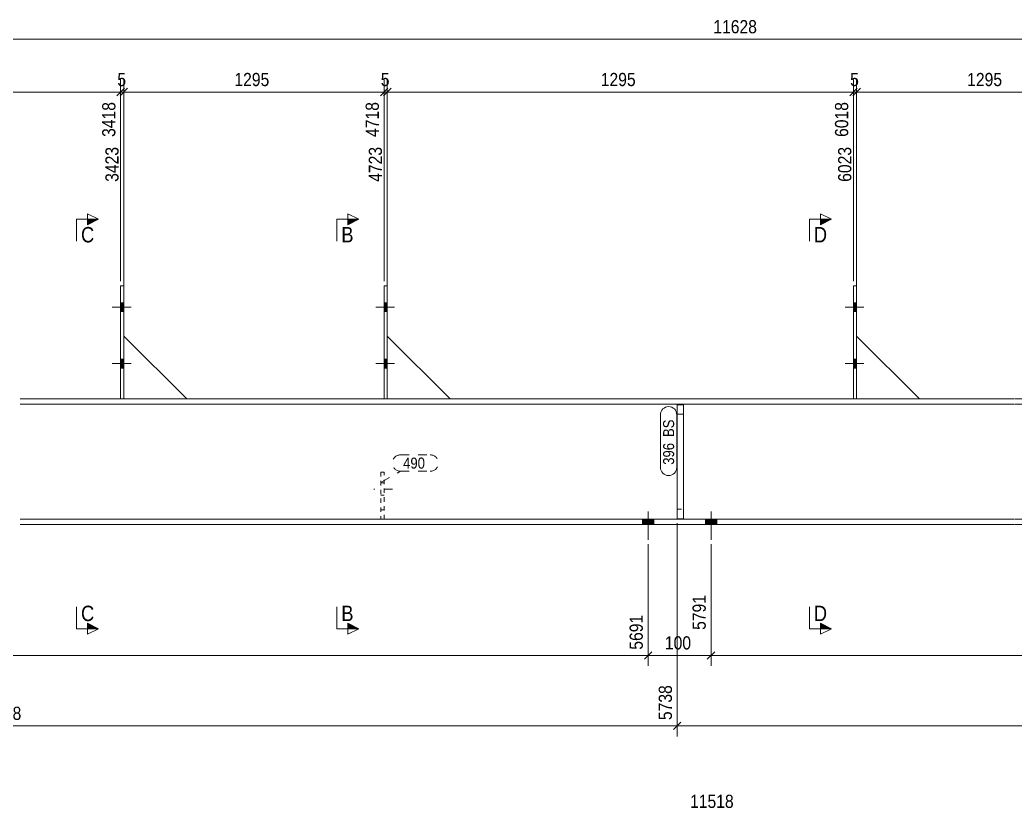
# Model space of a CAD drawing. Header units: millimetres. Extents: x 2 to 825, y 1 to 579.
# Drawn here: x 203.4 to 429.4, y 186.6 to 365.7 of the extents above; entities that cross this region are included whole.
import ezdxf

# ---------------------------------------------------------------- set-up
doc = ezdxf.new("R2010")
doc.units = ezdxf.units.MM
for name, pattern in [('XKITLINE00', [0]), ('XKITLINE01', [4, 1, -1, 1, -1]), ('XKITLINE02', [4, 2, -2])]:
    doc.linetypes.add(name, pattern=pattern)
for name, color, linetype, lineweight in [('Bolt', 3, 'Continuous', 0), ('Dimensions', 7, 'Continuous', 0), ('Part', 2, 'Continuous', 0), ('PartMark', 7, 'Continuous', 0), ('Section', 6, 'Continuous', 0)]:
    doc.layers.add(name, color=color, linetype=linetype, lineweight=lineweight)
doc.styles.add('ARIAL', font='ARIAL.TTF')

# ---------------------------------------------------------------- blocks, each defined once
blk = doc.blocks.new('*A6')
at = {"layer": 'Bolt'}
for points in [[(226.3, 301.43), (227.02, 301.43), (227.02, 299.43), (226.3, 299.43)], [(226.3, 301.43), (227.02, 301.43), (227.02, 299.43), (226.3, 299.43)], [(226.3, 288.58), (227.02, 288.58), (227.02, 286.58), (226.3, 286.58)], [(226.3, 288.58), (227.02, 288.58), (227.02, 286.58), (226.3, 286.58)]]:
    blk.add_hatch(color=3, dxfattribs=at).paths.add_polyline_path(points, flags=17)
at = {"layer": 'Bolt', "color": 3, "linetype": 'XKITLINE00', "lineweight": 0}
for p, q in [((227.02, 301.43), (226.3, 301.43)), ((227.02, 301.43), (226.3, 301.43)), ((228.67, 300.43), (224.39, 300.43)), ((228.67, 300.43), (224.39, 300.43)), ((227.02, 299.43), (226.3, 299.43)), ((227.02, 299.43), (226.3, 299.43)), ((228.67, 287.58), (224.39, 287.58)), ((228.67, 287.58), (224.39, 287.58)), ((227.02, 288.58), (226.3, 288.58)), ((227.02, 288.58), (226.3, 288.58)), ((227.02, 286.58), (226.3, 286.58)), ((227.02, 286.58), (226.3, 286.58))]:
    blk.add_line(p, q, dxfattribs=at)
blk = doc.blocks.new('*A7')
at = {"layer": 'Bolt', "color": 3, "linetype": 'XKITLINE02', "lineweight": 0}
for p, q in [((286.12, 260.48), (285.4, 260.48)), ((288.04, 259.08), (283.76, 259.08)), ((286.12, 257.67), (285.4, 257.67))]:
    blk.add_line(p, q, dxfattribs=at)
blk = doc.blocks.new('*A8')
at = {"layer": 'Bolt'}
for points in [[(286.12, 301.43), (286.83, 301.43), (286.83, 299.43), (286.12, 299.43)], [(286.12, 301.43), (286.83, 301.43), (286.83, 299.43), (286.12, 299.43)], [(286.12, 288.58), (286.83, 288.58), (286.83, 286.58), (286.12, 286.58)], [(286.12, 288.58), (286.83, 288.58), (286.83, 286.58), (286.12, 286.58)]]:
    blk.add_hatch(color=3, dxfattribs=at).paths.add_polyline_path(points, flags=17)
at = {"layer": 'Bolt', "color": 3, "linetype": 'XKITLINE00', "lineweight": 0}
for p, q in [((286.83, 301.43), (286.12, 301.43)), ((286.83, 301.43), (286.12, 301.43)), ((288.49, 300.43), (284.2, 300.43)), ((288.49, 300.43), (284.2, 300.43)), ((286.83, 299.43), (286.12, 299.43)), ((286.83, 299.43), (286.12, 299.43)), ((288.49, 287.58), (284.2, 287.58)), ((288.49, 287.58), (284.2, 287.58)), ((286.83, 288.58), (286.12, 288.58)), ((286.83, 288.58), (286.12, 288.58)), ((286.83, 286.58), (286.12, 286.58)), ((286.83, 286.58), (286.12, 286.58))]:
    blk.add_line(p, q, dxfattribs=at)
blk = doc.blocks.new('*A9')
at = {"layer": 'Bolt'}
for points in [[(392.68, 301.43), (393.39, 301.43), (393.39, 299.43), (392.68, 299.43)], [(392.68, 301.43), (393.39, 301.43), (393.39, 299.43), (392.68, 299.43)], [(392.68, 288.58), (393.39, 288.58), (393.39, 286.58), (392.68, 286.58)], [(392.68, 288.58), (393.39, 288.58), (393.39, 286.58), (392.68, 286.58)]]:
    blk.add_hatch(color=3, dxfattribs=at).paths.add_polyline_path(points, flags=17)
at = {"layer": 'Bolt', "color": 3, "linetype": 'XKITLINE00', "lineweight": 0}
for p, q in [((393.39, 301.43), (392.68, 301.43)), ((393.39, 301.43), (392.68, 301.43)), ((395.05, 300.43), (390.76, 300.43)), ((395.05, 300.43), (390.76, 300.43)), ((393.39, 299.43), (392.68, 299.43)), ((393.39, 299.43), (392.68, 299.43)), ((395.05, 287.58), (390.76, 287.58)), ((395.05, 287.58), (390.76, 287.58)), ((393.39, 288.58), (392.68, 288.58)), ((393.39, 288.58), (392.68, 288.58)), ((393.39, 286.58), (392.68, 286.58)), ((393.39, 286.58), (392.68, 286.58))]:
    blk.add_line(p, q, dxfattribs=at)
blk = doc.blocks.new('*A19')
at = {"layer": 'Part', "color": 2, "linetype": 'XKITLINE00', "lineweight": 0}
for p, q in [((226.3, 279.58), (203.47, 279.58)), ((262.73, 278.36), (203.47, 278.36)), ((262.73, 279.58), (227.02, 279.58)), ((286.12, 279.58), (262.83, 279.58)), ((322.54, 278.36), (262.83, 278.36)), ((322.54, 279.58), (286.83, 279.58)), ((392.68, 279.58), (322.64, 279.58)), ((429.11, 278.36), (322.64, 278.36)), ((429.11, 279.58), (393.39, 279.58)), ((452.49, 279.58), (429.21, 279.58)), ((488.92, 278.36), (429.21, 278.36)), ((262.73, 252.22), (203.47, 252.22)), ((203.47, 251), (262.73, 251)), ((322.54, 252.22), (262.83, 252.22)), ((262.83, 251), (322.54, 251)), ((429.11, 252.22), (322.64, 252.22)), ((322.64, 251), (429.11, 251)), ((488.92, 252.22), (429.21, 252.22)), ((429.21, 251), (488.92, 251))]:
    blk.add_line(p, q, dxfattribs=at)
at = {"layer": 'Part', "color": 7, "linetype": 'XKITLINE01', "lineweight": 0}
for p, q in [((227.02, 279.58), (226.3, 279.58)), ((286.83, 279.58), (286.12, 279.58)), ((393.39, 279.58), (392.68, 279.58))]:
    blk.add_line(p, q, dxfattribs=at)
blk = doc.blocks.new('*A26')
at = {"layer": 'Part', "color": 2, "linetype": 'XKITLINE00', "lineweight": 0}
blk.add_line((241.3, 279.58), (227.02, 293.86), dxfattribs=at)
at = {"layer": 'Part', "color": 7, "linetype": 'XKITLINE01', "lineweight": 0}
for p, q in [((227.02, 293.86), (227.02, 279.58)), ((227.02, 279.58), (241.3, 279.58))]:
    blk.add_line(p, q, dxfattribs=at)
blk = doc.blocks.new('*A27')
at = {"layer": 'Part', "color": 2, "linetype": 'XKITLINE00', "lineweight": 0}
for p, q in [((227.02, 305.29), (226.3, 305.29)), ((226.3, 279.58), (226.3, 305.29)), ((227.02, 305.29), (227.02, 279.58)), ((227.02, 279.58), (226.3, 279.58))]:
    blk.add_line(p, q, dxfattribs=at)
blk = doc.blocks.new('*A28')
at = {"layer": 'Part', "color": 7, "linetype": 'XKITLINE01', "lineweight": 0}
for p, q in [((285.4, 262.93), (285.4, 252.22)), ((286.12, 262.93), (285.4, 262.93)), ((286.12, 252.22), (286.12, 262.93)), ((285.4, 254.36), (286.12, 254.36)), ((285.4, 252.22), (286.12, 252.22))]:
    blk.add_line(p, q, dxfattribs=at)
blk = doc.blocks.new('*A29')
at = {"layer": 'Part', "color": 2, "linetype": 'XKITLINE00', "lineweight": 0}
blk.add_line((301.12, 279.58), (286.83, 293.86), dxfattribs=at)
at = {"layer": 'Part', "color": 7, "linetype": 'XKITLINE01', "lineweight": 0}
for p, q in [((286.83, 293.86), (286.83, 279.58)), ((286.83, 279.58), (301.12, 279.58))]:
    blk.add_line(p, q, dxfattribs=at)
blk = doc.blocks.new('*A30')
at = {"layer": 'Part', "color": 2, "linetype": 'XKITLINE00', "lineweight": 0}
for p, q in [((286.83, 305.29), (286.12, 305.29)), ((286.12, 279.58), (286.12, 305.29)), ((286.83, 305.29), (286.83, 279.58)), ((286.83, 279.58), (286.12, 279.58))]:
    blk.add_line(p, q, dxfattribs=at)
blk = doc.blocks.new('*A31')
at = {"layer": 'Part', "color": 2, "linetype": 'XKITLINE00', "lineweight": 0}
blk.add_line((407.68, 279.58), (393.39, 293.86), dxfattribs=at)
at = {"layer": 'Part', "color": 7, "linetype": 'XKITLINE01', "lineweight": 0}
for p, q in [((393.39, 293.86), (393.39, 279.58)), ((393.39, 279.58), (407.68, 279.58))]:
    blk.add_line(p, q, dxfattribs=at)
blk = doc.blocks.new('*A32')
at = {"layer": 'Part', "color": 2, "linetype": 'XKITLINE00', "lineweight": 0}
for p, q in [((393.39, 305.29), (392.68, 305.29)), ((392.68, 279.58), (392.68, 305.29)), ((393.39, 305.29), (393.39, 279.58)), ((393.39, 279.58), (392.68, 279.58))]:
    blk.add_line(p, q, dxfattribs=at)
blk = doc.blocks.new('*A47')
at = {"layer": 'Part', "color": 7, "linetype": 'XKITLINE01', "lineweight": 0}
for p, q in [((352.66, 252.36), (352.66, 278.22)), ((352.66, 278.22), (354.09, 278.22)), ((354.09, 252.36), (354.09, 278.22)), ((354.09, 276.08), (352.66, 276.08)), ((352.66, 254.5), (354.09, 254.5)), ((354.09, 252.36), (352.66, 252.36))]:
    blk.add_line(p, q, dxfattribs=at)
blk = doc.blocks.new('*A48')
at = {"layer": 'Part', "color": 2, "linetype": 'XKITLINE00', "lineweight": 0}
for p, q in [((352.66, 252.36), (352.66, 278.22)), ((354.09, 278.22), (352.66, 278.22)), ((354.09, 278.22), (354.09, 252.36)), ((354.09, 252.36), (352.66, 252.36))]:
    blk.add_line(p, q, dxfattribs=at)
at = {"layer": 'Part', "color": 7, "linetype": 'XKITLINE01', "lineweight": 0}
for p, q in [((352.66, 276.08), (354.09, 276.08)), ((352.66, 254.5), (354.09, 254.5))]:
    blk.add_line(p, q, dxfattribs=at)
blk = doc.blocks.new('*A52')
at = {"layer": 'Bolt'}
for points in [[(344.77, 251), (344.77, 252.22), (347.34, 252.22), (347.34, 251)], [(344.77, 251), (344.77, 252.22), (347.34, 252.22), (347.34, 251)], [(359.05, 251), (359.05, 252.22), (361.62, 252.22), (361.62, 251)], [(359.05, 251), (359.05, 252.22), (361.62, 252.22), (361.62, 251)]]:
    blk.add_hatch(color=3, dxfattribs=at).paths.add_polyline_path(points, flags=17)
at = {"layer": 'Bolt', "color": 3, "linetype": 'XKITLINE00', "lineweight": 0}
for p, q in [((346.05, 253.97), (346.05, 247.54)), ((346.05, 253.97), (346.05, 247.54)), ((360.34, 253.97), (360.34, 247.54)), ((360.34, 253.97), (360.34, 247.54)), ((344.77, 252.22), (344.77, 251)), ((344.77, 252.22), (344.77, 251)), ((347.34, 252.22), (347.34, 251)), ((347.34, 252.22), (347.34, 251)), ((359.05, 252.22), (359.05, 251)), ((359.05, 252.22), (359.05, 251)), ((361.62, 252.22), (361.62, 251)), ((361.62, 252.22), (361.62, 251))]:
    blk.add_line(p, q, dxfattribs=at)
blk = doc.blocks.new('*A131')
at = {"layer": 'Dimensions', "color": 7, "linetype": 'XKITLINE00', "lineweight": 0}
blk.add_line((45.29, 361.29), (687.53, 361.29), dxfattribs=at)
at = {"layer": 'Dimensions', "color": 3, "style": 'ARIAL', "width": 0.85}
blk.add_text('11628', height=3, dxfattribs=at).set_placement((360.85, 362.64))
blk = doc.blocks.new('*A142')
at = {"layer": 'Dimensions', "color": 7, "linetype": 'XKITLINE00', "lineweight": 0}
for p, q in [((352.66, 251.36), (352.66, 202.89)), ((353.51, 206.14), (351.81, 204.44)), ((352.66, 205.29), (685.82, 205.29))]:
    blk.add_line(p, q, dxfattribs=at)
at = {"layer": 'Dimensions', "color": 3}
blk.add_point((352.66, 205.29), dxfattribs=at)
blk = doc.blocks.new('*A143')
at = {"layer": 'Dimensions', "color": 7, "linetype": 'XKITLINE00', "lineweight": 0}
for p, q in [((360.34, 246.54), (360.34, 218.89)), ((361.19, 222.14), (359.49, 220.44)), ((360.34, 221.29), (685.82, 221.29))]:
    blk.add_line(p, q, dxfattribs=at)
at = {"layer": 'Dimensions', "color": 3}
blk.add_point((360.34, 221.29), dxfattribs=at)
blk = doc.blocks.new('*A145')
at = {"layer": 'Dimensions', "color": 7, "linetype": 'XKITLINE00', "lineweight": 0}
for p, q in [((167.66, 294.86), (167.66, 352.14)), ((226.3, 306.29), (226.3, 352.14)), ((168.51, 350.14), (166.81, 348.44)), ((167.66, 349.29), (226.3, 349.29)), ((227.15, 350.14), (225.45, 348.44))]:
    blk.add_line(p, q, dxfattribs=at)
at = {"layer": 'Dimensions', "color": 3}
for p in [(167.66, 349.29), (226.3, 349.29)]:
    blk.add_point(p, dxfattribs=at)
at = {"layer": 'Dimensions', "color": 3, "style": 'ARIAL', "width": 0.85}
blk.add_text('1295', height=3, dxfattribs=at).set_placement((192.53, 350.64))
blk.add_text('3418', height=3, rotation=90.0002, dxfattribs=at).set_placement((225.1, 339.09))
blk = doc.blocks.new('*A146')
at = {"layer": 'Dimensions', "color": 7, "linetype": 'XKITLINE00', "lineweight": 0}
for p, q in [((226.3, 306.29), (226.3, 352.14)), ((227.02, 294.86), (227.02, 352.14)), ((227.15, 350.14), (225.45, 348.44)), ((227.86, 350.14), (226.17, 348.44)), ((226.3, 349.29), (227.02, 349.29))]:
    blk.add_line(p, q, dxfattribs=at)
at = {"layer": 'Dimensions', "color": 3}
for p in [(226.3, 349.29), (227.02, 349.29)]:
    blk.add_point(p, dxfattribs=at)
at = {"layer": 'Dimensions', "color": 3, "style": 'ARIAL', "width": 0.85}
blk.add_text('5', height=3, dxfattribs=at).set_placement((225.55, 350.64))
blk.add_text('3423', height=3, rotation=90.0002, dxfattribs=at).set_placement((225.82, 328.89))
blk = doc.blocks.new('*A147')
at = {"layer": 'Dimensions', "color": 7, "linetype": 'XKITLINE00', "lineweight": 0}
for p, q in [((227.02, 294.86), (227.02, 352.14)), ((286.12, 306.29), (286.12, 352.14)), ((227.86, 350.14), (226.17, 348.44)), ((227.02, 349.29), (286.12, 349.29)), ((286.96, 350.14), (285.27, 348.44))]:
    blk.add_line(p, q, dxfattribs=at)
at = {"layer": 'Dimensions', "color": 3}
for p in [(227.02, 349.29), (286.12, 349.29)]:
    blk.add_point(p, dxfattribs=at)
at = {"layer": 'Dimensions', "color": 3, "style": 'ARIAL', "width": 0.85}
blk.add_text('1295', height=3, dxfattribs=at).set_placement((252.12, 350.64))
blk.add_text('4718', height=3, rotation=90.0002, dxfattribs=at).set_placement((284.92, 339.09))
blk = doc.blocks.new('*A148')
at = {"layer": 'Dimensions', "color": 7, "linetype": 'XKITLINE00', "lineweight": 0}
for p, q in [((286.12, 306.29), (286.12, 352.14)), ((286.83, 294.86), (286.83, 352.14)), ((286.96, 350.14), (285.27, 348.44)), ((287.68, 350.14), (285.98, 348.44)), ((286.12, 349.29), (286.83, 349.29))]:
    blk.add_line(p, q, dxfattribs=at)
at = {"layer": 'Dimensions', "color": 3}
for p in [(286.12, 349.29), (286.83, 349.29)]:
    blk.add_point(p, dxfattribs=at)
at = {"layer": 'Dimensions', "color": 3, "style": 'ARIAL', "width": 0.85}
blk.add_text('5', height=3, dxfattribs=at).set_placement((285.36, 350.64))
blk.add_text('4723', height=3, rotation=90.0002, dxfattribs=at).set_placement((285.63, 328.89))
blk = doc.blocks.new('*A149')
at = {"layer": 'Dimensions', "color": 7, "linetype": 'XKITLINE00', "lineweight": 0}
for p, q in [((286.83, 294.86), (286.83, 352.14)), ((392.68, 306.29), (392.68, 352.14)), ((287.68, 350.14), (285.98, 348.44)), ((286.83, 349.29), (392.68, 349.29)), ((393.53, 350.14), (391.83, 348.44))]:
    blk.add_line(p, q, dxfattribs=at)
at = {"layer": 'Dimensions', "color": 3}
for p in [(286.83, 349.29), (392.68, 349.29)]:
    blk.add_point(p, dxfattribs=at)
at = {"layer": 'Dimensions', "color": 3, "style": 'ARIAL', "width": 0.85}
blk.add_text('1295', height=3, dxfattribs=at).set_placement((335.3, 350.64))
blk.add_text('6018', height=3, rotation=90.0002, dxfattribs=at).set_placement((391.48, 339.09))
blk = doc.blocks.new('*A150')
at = {"layer": 'Dimensions', "color": 7, "linetype": 'XKITLINE00', "lineweight": 0}
for p, q in [((392.68, 306.29), (392.68, 352.14)), ((393.39, 294.86), (393.39, 352.14)), ((393.53, 350.14), (391.83, 348.44)), ((394.24, 350.14), (392.54, 348.44)), ((392.68, 349.29), (393.39, 349.29))]:
    blk.add_line(p, q, dxfattribs=at)
at = {"layer": 'Dimensions', "color": 3}
for p in [(392.68, 349.29), (393.39, 349.29)]:
    blk.add_point(p, dxfattribs=at)
at = {"layer": 'Dimensions', "color": 3, "style": 'ARIAL', "width": 0.85}
blk.add_text('5', height=3, dxfattribs=at).set_placement((391.92, 350.64))
blk.add_text('6023', height=3, rotation=90.0002, dxfattribs=at).set_placement((392.19, 328.89))
blk = doc.blocks.new('*A151')
at = {"layer": 'Dimensions', "color": 7, "linetype": 'XKITLINE00', "lineweight": 0}
for p, q in [((393.39, 294.86), (393.39, 352.14)), ((452.49, 306.29), (452.49, 352.14)), ((394.24, 350.14), (392.54, 348.44)), ((393.39, 349.29), (452.49, 349.29)), ((453.34, 350.14), (451.64, 348.44))]:
    blk.add_line(p, q, dxfattribs=at)
at = {"layer": 'Dimensions', "color": 3}
for p in [(393.39, 349.29), (452.49, 349.29)]:
    blk.add_point(p, dxfattribs=at)
at = {"layer": 'Dimensions', "color": 3, "style": 'ARIAL', "width": 0.85}
blk.add_text('1295', height=3, dxfattribs=at).set_placement((418.49, 350.64))
blk.add_text('7318', height=3, rotation=90.0002, dxfattribs=at).set_placement((451.29, 339.09))
blk = doc.blocks.new('*A174')
at = {"layer": 'PartMark', "color": 7, "linetype": 'XKITLINE02', "lineweight": 0}
for p, q in [((289.83, 266.84), (296.59, 266.84)), ((285.59, 260.75), (289.83, 263.14)), ((289.83, 263.14), (296.59, 263.14))]:
    blk.add_line(p, q, dxfattribs=at)
for centre, start, end in [((289.83, 264.99), 90, 270), ((296.59, 264.99), 270, 90)]:
    blk.add_arc(centre, 1.85, start, end, dxfattribs=at)
at = {"layer": 'PartMark', "color": 3, "style": 'ARIAL', "width": 0.85}
blk.add_text('490', height=2.5, dxfattribs=at).set_placement((290.43, 263.74))
blk = doc.blocks.new('*A180')
at = {"layer": 'PartMark', "color": 7, "linetype": 'XKITLINE00', "lineweight": 0}
for p, q in [((348.86, 264.01), (348.86, 275.97)), ((352.56, 264.01), (352.56, 275.97))]:
    blk.add_line(p, q, dxfattribs=at)
for centre, start, end in [((350.71, 275.97), 0, 180), ((350.71, 264.01), 180, 0)]:
    blk.add_arc(centre, 1.85, start, end, dxfattribs=at)
at = {"layer": 'PartMark', "color": 3, "style": 'ARIAL', "width": 0.85}
for s, p in [('BS', (351.96, 270.92)), ('396', (351.96, 264.61))]:
    blk.add_text(s, height=2.5, rotation=90.0002, dxfattribs=at).set_placement(p)
blk = doc.blocks.new('*A184')
at = {"layer": 'Section'}
for points in [[(277.9, 320.38), (280.4, 320.38), (277.9, 319.13)], [(277.9, 228.59), (280.4, 227.34), (277.9, 227.34)]]:
    blk.add_hatch(color=3, dxfattribs=at).paths.add_polyline_path(points, flags=17)
at = {"layer": 'Section', "color": 3, "linetype": 'XKITLINE00', "lineweight": 0}
for p, q in [((277.9, 319.13), (277.9, 321.63)), ((277.9, 321.63), (280.4, 320.38)), ((280.4, 320.38), (277.9, 319.13)), ((280.4, 227.34), (277.9, 228.59)), ((277.9, 228.59), (277.9, 226.09)), ((280.4, 227.34), (277.9, 226.09))]:
    blk.add_line(p, q, dxfattribs=at)
at = {"layer": 'Section', "color": 1, "linetype": 'XKITLINE00', "lineweight": 0}
for p, q in [((275.4, 320.38), (275.4, 315.38)), ((275.4, 320.38), (280.4, 320.38)), ((275.4, 227.34), (275.4, 232.34)), ((275.4, 227.34), (280.4, 227.34))]:
    blk.add_line(p, q, dxfattribs=at)
at = {"layer": 'Section', "color": 7, "style": 'ARIAL', "width": 0.85}
for p in [(276.4, 315.13), (276.4, 229.09)]:
    blk.add_text('B', height=3.5, dxfattribs=at).set_placement(p)
blk = doc.blocks.new('*A187')
at = {"layer": 'Section'}
for points in [[(218.8, 320.38), (221.3, 320.38), (218.8, 319.13)], [(218.8, 228.59), (221.3, 227.34), (218.8, 227.34)]]:
    blk.add_hatch(color=3, dxfattribs=at).paths.add_polyline_path(points, flags=17)
at = {"layer": 'Section', "color": 3, "linetype": 'XKITLINE00', "lineweight": 0}
for p, q in [((218.8, 319.13), (218.8, 321.63)), ((218.8, 321.63), (221.3, 320.38)), ((221.3, 320.38), (218.8, 319.13)), ((221.3, 227.34), (218.8, 228.59)), ((218.8, 228.59), (218.8, 226.09)), ((221.3, 227.34), (218.8, 226.09))]:
    blk.add_line(p, q, dxfattribs=at)
at = {"layer": 'Section', "color": 1, "linetype": 'XKITLINE00', "lineweight": 0}
for p, q in [((216.3, 320.38), (216.3, 315.38)), ((216.3, 320.38), (221.3, 320.38)), ((216.3, 227.34), (216.3, 232.34)), ((216.3, 227.34), (221.3, 227.34))]:
    blk.add_line(p, q, dxfattribs=at)
at = {"layer": 'Section', "color": 7, "style": 'ARIAL', "width": 0.85}
for p in [(217.3, 315.13), (217.3, 229.09)]:
    blk.add_text('C', height=3.5, dxfattribs=at).set_placement(p)
blk = doc.blocks.new('*A189')
at = {"layer": 'Section'}
for points in [[(385.18, 320.38), (387.68, 320.38), (385.18, 319.13)], [(385.18, 228.59), (387.68, 227.34), (385.18, 227.34)]]:
    blk.add_hatch(color=3, dxfattribs=at).paths.add_polyline_path(points, flags=17)
at = {"layer": 'Section', "color": 3, "linetype": 'XKITLINE00', "lineweight": 0}
for p, q in [((385.18, 319.13), (385.18, 321.63)), ((385.18, 321.63), (387.68, 320.38)), ((387.68, 320.38), (385.18, 319.13)), ((387.68, 227.34), (385.18, 228.59)), ((385.18, 228.59), (385.18, 226.09)), ((387.68, 227.34), (385.18, 226.09))]:
    blk.add_line(p, q, dxfattribs=at)
at = {"layer": 'Section', "color": 1, "linetype": 'XKITLINE00', "lineweight": 0}
for p, q in [((382.68, 320.38), (382.68, 315.38)), ((382.68, 320.38), (387.68, 320.38)), ((382.68, 227.34), (382.68, 232.34)), ((382.68, 227.34), (387.68, 227.34))]:
    blk.add_line(p, q, dxfattribs=at)
at = {"layer": 'Section', "color": 7, "style": 'ARIAL', "width": 0.85}
for p in [(383.68, 315.13), (383.68, 229.09)]:
    blk.add_text('D', height=3.5, dxfattribs=at).set_placement(p)
blk = doc.blocks.new('*A190')
at = {"layer": 'Dimensions', "color": 3, "style": 'ARIAL', "width": 0.85}
blk.add_text('11518', height=3, dxfattribs=at).set_placement((355.57, 186.64))
blk = doc.blocks.new('*A191')
at = {"layer": 'Dimensions', "color": 7, "linetype": 'XKITLINE00', "lineweight": 0}
for p, q in [((352.66, 251.36), (352.66, 202.89)), ((353.51, 206.14), (351.81, 204.44)), ((47.87, 205.29), (352.66, 205.29))]:
    blk.add_line(p, q, dxfattribs=at)
at = {"layer": 'Dimensions', "color": 3}
blk.add_point((352.66, 205.29), dxfattribs=at)
at = {"layer": 'Dimensions', "color": 3, "style": 'ARIAL', "width": 0.85}
blk.add_text('5738', height=3, rotation=90.0002, dxfattribs=at).set_placement((351.46, 206.59))
blk.add_text('5738', height=3, dxfattribs=at).set_placement((195.82, 206.64))
blk = doc.blocks.new('*A192')
at = {"layer": 'Dimensions', "color": 7, "linetype": 'XKITLINE00', "lineweight": 0}
for p, q in [((346.05, 246.54), (346.05, 218.89)), ((346.9, 222.14), (345.2, 220.44)), ((47.87, 221.29), (346.05, 221.29))]:
    blk.add_line(p, q, dxfattribs=at)
at = {"layer": 'Dimensions', "color": 3}
blk.add_point((346.05, 221.29), dxfattribs=at)
at = {"layer": 'Dimensions', "color": 3, "style": 'ARIAL', "width": 0.85}
blk.add_text('5691', height=3, rotation=90.0002, dxfattribs=at).set_placement((344.85, 222.59))
blk = doc.blocks.new('*A193')
at = {"layer": 'Dimensions', "color": 7, "linetype": 'XKITLINE00', "lineweight": 0}
for p, q in [((346.05, 246.54), (346.05, 218.89)), ((360.34, 246.54), (360.34, 218.89)), ((346.9, 222.14), (345.2, 220.44)), ((361.19, 222.14), (359.49, 220.44)), ((346.05, 221.29), (360.34, 221.29))]:
    blk.add_line(p, q, dxfattribs=at)
at = {"layer": 'Dimensions', "color": 3}
for p in [(346.05, 221.29), (360.34, 221.29)]:
    blk.add_point(p, dxfattribs=at)
at = {"layer": 'Dimensions', "color": 3, "style": 'ARIAL', "width": 0.85}
blk.add_text('5791', height=3, rotation=90.0002, dxfattribs=at).set_placement((359.14, 227.09))
blk.add_text('100', height=3, dxfattribs=at).set_placement((349.86, 222.64))

msp = doc.modelspace()

# ---------------------------------------------------------------- block references
at = {"lineweight": 0}
for name in ['*A131', '*A145', '*A146', '*A147', '*A148', '*A149', '*A150', '*A151', '*A187', '*A184', '*A189', '*A27', '*A30', '*A32', '*A6', '*A8', '*A9', '*A26', '*A29', '*A31', '*A190', '*A47', '*A48', '*A180', '*A174', '*A28', '*A7', '*A52', '*A191', '*A142', '*A192', '*A143', '*A193']:
    msp.add_blockref(name, (0, 0), dxfattribs=at)
at = {"layer": 'Part', "lineweight": 0}
msp.add_blockref('*A19', (0, 0), dxfattribs=at)

doc.saveas('drawing.dxf')
